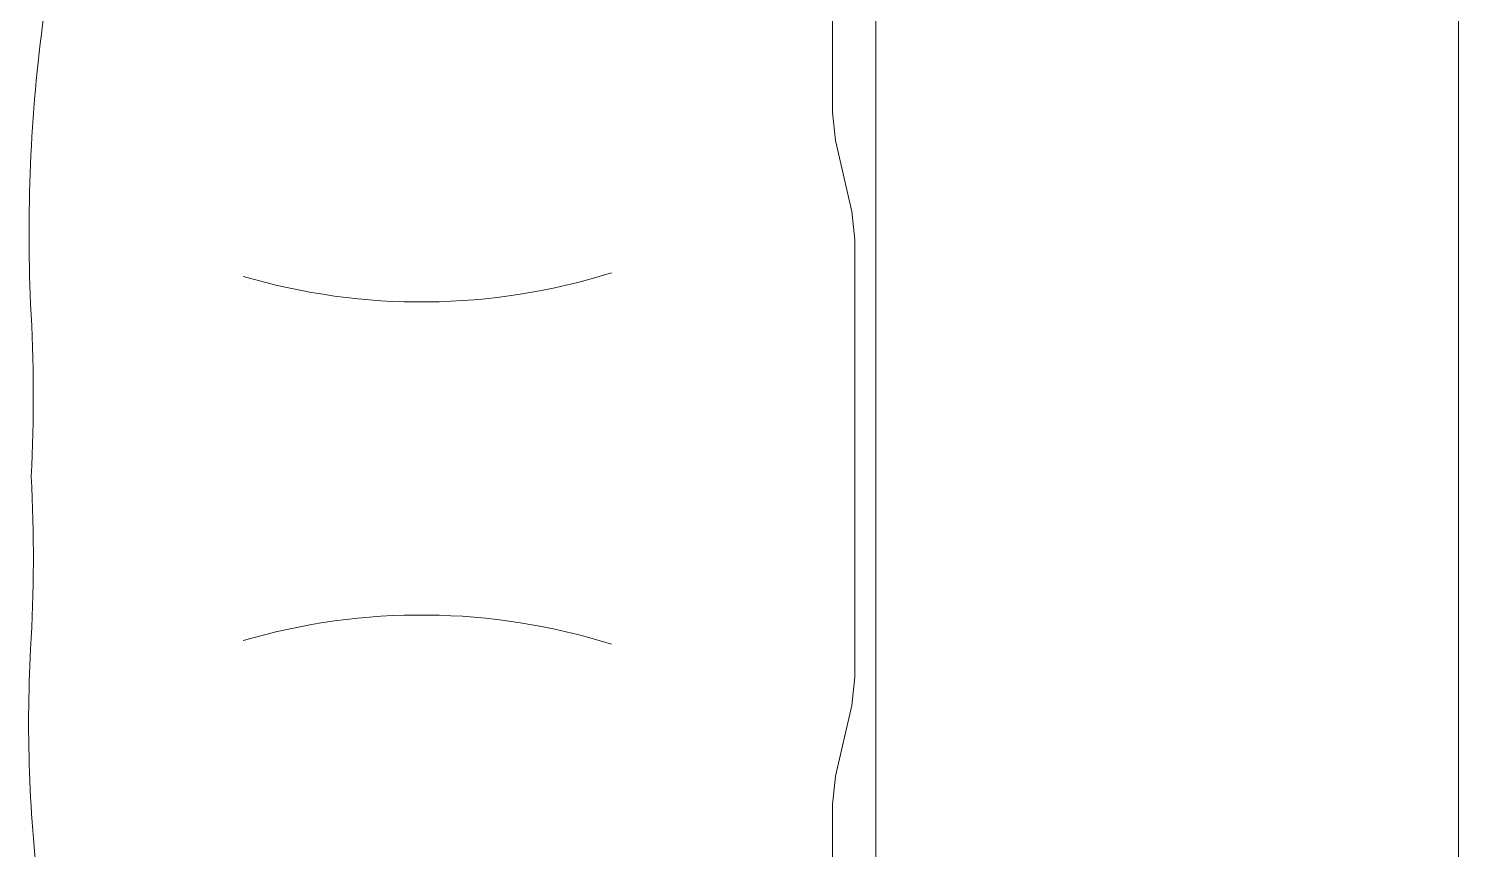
# Model space of a CAD drawing. Header units: inches. Extents: x -2078 to 106214, y -964 to 6385.
# Drawn here: x 37142.86 to 37167.1, y 4042.51 to 4056.42 of the extents above; entities that cross this region are included whole.
import ezdxf

# ---------------------------------------------------------------- set-up
doc = ezdxf.new("R2010")
doc.units = ezdxf.units.IN
doc.header["$MEASUREMENT"] = 0
doc.layers.add('16_dwg _2_', color=8, linetype='Continuous', lineweight=9)
doc.layers.add('A-HATCH', color=9, linetype='Continuous')

# ---------------------------------------------------------------- blocks, each defined once
blk = doc.blocks.new('16_dwg _2_-1561311-3-1st Floor - Auditorium')
at = {"color": 254, "lineweight": 9}
for p, q in [((176994.892, 507979.952), (177009.948, 507979.952)), ((177010.765, 507970.075), (176994.027, 507970.075)), ((176994.155, 507969.342), (176996.531, 507969.342))]:
    blk.add_line(p, q, dxfattribs=at)
at = {"color": 254, "lineweight": 9, "flags": 128}
blk.add_lwpolyline([(177010.637, 507969.342), (177008.261, 507969.342), (177007.782, 507969.396), (177006.58, 507969.668), (177006.101, 507969.721), (176998.691, 507969.721), (176998.211, 507969.668), (176997.01, 507969.396), (176996.531, 507969.342)], dxfattribs=at)
at = {"color": 254, "lineweight": 9}
for centre, radius, start, end in [((176989.012, 507962.371), 10.732, 343.6546, 17.4805), ((177015.78, 507962.371), 10.732, 162.5195, 196.3454), ((176998.567, 507982.731), 27.008, 261.8458, 272.5785), ((177001.35, 507928.42), 27.375, 87.1699, 93.2844), ((177004.059, 507929.847), 25.95, 86.5476, 92.9981), ((177006.885, 507979.015), 23.299, 266.8913, 277.9044)]:
    blk.add_arc(centre, radius, start, end, dxfattribs=at)
blk = doc.blocks.new('A5D46WD16A')
at = {"layer": '16_dwg _2_', "color": 250, "rotation": 270.0000000000001}
blk.add_blockref('16_dwg _2_-1561311-3-1st Floor - Auditorium', (-499458.735, 181018.783), dxfattribs=at)

msp = doc.modelspace()

# ---------------------------------------------------------------- block references
at = {"layer": 'A-HATCH'}
msp.add_blockref('A5D46WD16A', (28645.88, 32.751), dxfattribs=at)

doc.saveas('drawing.dxf')
